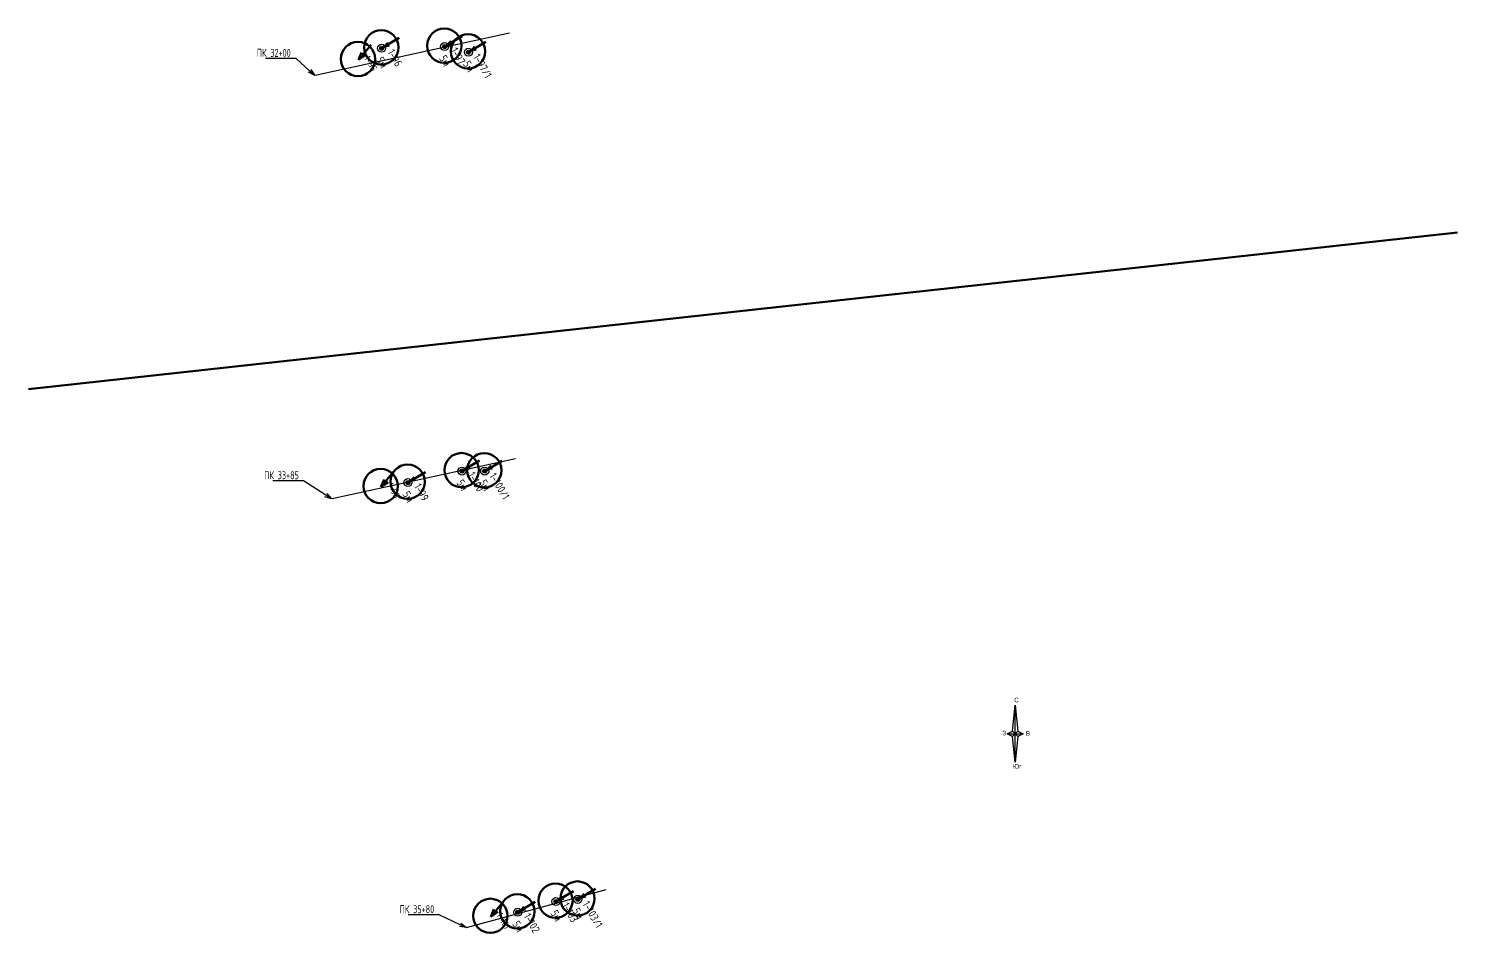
# Model space of a CAD drawing. Header units: metres. Extents: x 1267698 to 1279776, y 339473 to 349577.
# Drawn here: x 1267698 to 1268324, y 341562 to 341958 of the extents above; entities that cross this region are included whole.
import ezdxf
from ezdxf import colors
from ezdxf.entities.mleader import LeaderData, LeaderLine
from ezdxf.enums import TextEntityAlignment as Align
from ezdxf.math import Vec2, Vec3

# ---------------------------------------------------------------- set-up
doc = ezdxf.new("R2010")
doc.units = ezdxf.units.M
for name, color, linetype, lineweight in [('_ИГЕОЛ поперечники ОХ', 3, 'Continuous', 30), ('_ИГЕОЛ Пробуренные ТСЗ', 250, 'Continuous', 100), ('_ИГЕОЛ_намеченные скважины_П', 6, 'Continuous', 100)]:
    doc.layers.add(name, color=color, linetype=linetype, lineweight=lineweight)
doc.layers.add('_ИГЕОЛ Пробуренные ТСЗ+', color=250, linetype='Continuous', lineweight=100, plot=False)
doc.layers.add('рамки для схемы', color=1, linetype='Continuous', lineweight=80, plot=False)
for name, color, linetype in [('_Скважины', 5, 'Continuous'), ('_Точки опытных наблюдений', 4, 'Continuous'), ('Decoration', 7, 'Continuous')]:
    doc.layers.add(name, color=color, linetype=linetype)
doc.styles.add('RS', font='romans.shx', dxfattribs={"width": 0.64})
doc.styles.add('VNIPISIMPLEXCUR', font='simplex.shx', dxfattribs={"width": 0.8, "oblique": 15})

# ---------------------------------------------------------------- blocks, each defined once
blk = doc.blocks.new('ИИ25001')
at = {"linetype": 'Continuous', "lineweight": 25}
h = blk.add_hatch(color=0, dxfattribs=at)
edge = h.paths.add_edge_path()
edge.add_arc((0, 0), 0.5, 359.64, 719.64)
at = {"layer": '_Точки опытных наблюдений', "linetype": 'Continuous', "lineweight": 70}
h = blk.add_hatch(color=5, dxfattribs=at)
h.dxf.hatch_style = 1
h.paths.add_polyline_path([(-0.03, 2.04), (-0.71, 2.03), (0, 0)])
h.paths.add_polyline_path([(0.65, 2.05), (-0.03, 2.04), (0, 0)])
at = {"color": 0, "linetype": 'Continuous', "lineweight": 25}
for radius in [1, 0.5]:
    blk.add_circle((0, 0), radius, dxfattribs=at)
at = {"layer": '_Точки опытных наблюдений', "color": 5, "linetype": 'Continuous', "lineweight": 70}
blk.add_line((-0.07, 5.1), (0, 0), dxfattribs=at)
at = {"color": 253, "linetype": 'Continuous', "style": 'VNIPISIMPLEXCUR', "oblique": 15, "width": 0.8, "flags": 1}
for tag, p in [('DATE', (-2.5, -0.8)), ('NOTE1', (-2.5, -3.2)), ('NOTE2', (-2.5, -5.6))]:
    blk.add_attdef(tag, text='', height=1.6, dxfattribs=at).set_placement(p, align=Align.RIGHT)
at = {"layer": '_Скважины', "color": 0, "linetype": 'Continuous', "lineweight": 50, "transparency": 33554687, "style": 'RS', "width": 0.64}
blk.add_attdef('NUMBER_001', (1.02, 0.7), '', height=2, dxfattribs=at)
at = {"layer": '_Скважины', "color": 0, "linetype": 'Continuous', "lineweight": 100, "style": 'VNIPISIMPLEXCUR', "oblique": 15, "width": 0.8}
for tag, p in [('TFS', (19.08, -1)), ('EGWL', (38.32, 0.7)), ('STS', (2, -5.2)), ('FS', (14.22, -2.7)), ('AGWL', (36.59, -2.7))]:
    blk.add_attdef(tag, p, '', height=2, dxfattribs=at)
at = {"layer": '_Скважины', "color": 0, "linetype": 'Continuous', "lineweight": 50, "style": 'RS', "width": 0.64}
blk.add_attdef('HEIGHT_001', (1.02, -2.7), '', height=2, dxfattribs=at)
blk = doc.blocks.new('_Open30')
at = {"color": 0, "linetype": 'ByBlock', "lineweight": -2}
for p, q in [((-1, 0.267949), (0, 0)), ((0, 0), (-1, -0.267949)), ((0, 0), (-1, 0))]:
    blk.add_line(p, q, dxfattribs=at)
blk = doc.blocks.new('указатель севера')
for p, q in [((-3.44, 10.26), (-2.28, 21.61)), ((-3.44, 7.96), (-5.74, 9.11)), ((-1.13, 7.96), (-2.28, -3.39)), ((-1.13, 10.26), (1.17, 9.11))]:
    blk.add_line(p, q)
for points in [[(-2.28, 21.61), (-1.13, 10.26)], [(-2.28, -3.39), (-2.28, 21.61)], [(-5.74, 9.11), (-3.44, 10.26)], [(-5.74, 9.11), (1.17, 9.11)], [(-1.13, 10.26), (-3.44, 7.96)], [(-3.44, 10.26), (-1.13, 7.96)], [(-2.28, -3.39), (-3.44, 7.96)], [(1.17, 9.11), (-1.13, 7.96)]]:
    blk.add_lwpolyline(points)
at = {"width": 0.8}
for s, height, p in [('С', 2.06, (-2.71, 22.84)), ('З', 2.06, (-7.9, 8.38)), ('В', 2.06, (2.39, 8.23)), ('Юг', 2.058, (-3.36, -6.2))]:
    blk.add_text(s, height=height, dxfattribs=at).set_placement(p)
blk = doc.blocks.new('тсз_намечен')
at = {"layer": '_Точки опытных наблюдений', "linetype": 'Continuous', "lineweight": 70}
h = blk.add_hatch(color=0, dxfattribs=at)
h.dxf.hatch_style = 1
h.paths.add_polyline_path([(-1.56, 3.77), (-2.82, 3.25), (0, 0)])
h.paths.add_polyline_path([(-0.31, 4.29), (-1.56, 3.77), (0, 0)])
at = {"layer": '_Точки опытных наблюдений', "color": 0, "linetype": 'Continuous', "lineweight": 70}
for p, q in [((-3.91, 9.42), (0, 0)), ((0, 0), (-2.82, 3.25)), ((-0.31, 4.29), (0, 0))]:
    blk.add_line(p, q, dxfattribs=at)
at = {"color": 253, "linetype": 'Continuous', "style": 'VNIPISIMPLEXCUR', "oblique": 15, "width": 0.8, "flags": 1}
for tag, p in [('DATE', (-4.01, -3.39)), ('NOTE1', (-2.17, -7.83)), ('NOTE2', (-0.33, -12.26))]:
    blk.add_attdef(tag, text='', height=3.2, rotation=22.51528, dxfattribs=at).set_placement(p, align=Align.RIGHT)
at = {"layer": '_Скважины', "color": 0, "linetype": 'Continuous', "lineweight": 100, "style": 'VNIPISIMPLEXCUR', "oblique": 15, "width": 0.8}
for tag, p in [('EGWL', (70.26, 30.64)), ('AGWL', (69.68, 23.04)), ('TFS', (36.01, 12.76)), ('FS', (28.34, 5.9)), ('STS', (5.76, -3.46))]:
    blk.add_attdef(tag, p, '', height=4, rotation=22.51528, dxfattribs=at)
at = {"layer": '_Скважины', "color": 0, "linetype": 'Continuous', "lineweight": 100, "transparency": 33554687, "style": 'RS', "width": 0.8}
blk.add_attdef('NUMBER', (3.16, 2.83), '', height=4, rotation=22.51528, dxfattribs=at)
at = {"layer": '_Скважины', "color": 0, "linetype": 'Continuous', "lineweight": 100, "style": 'RS', "width": 0.8}
blk.add_attdef('HEIGHT', (5.76, -3.46), '', height=4, rotation=22.51528, dxfattribs=at)

msp = doc.modelspace()

# ---------------------------------------------------------------- linework, layer by layer
at = {"layer": '_ИГЕОЛ Пробуренные ТСЗ+'}
for centre in [(1267842.62, 341944.39), (1267852.79, 341949.49), (1267880.35, 341950.24), (1267890.78, 341947.78), (1267887.93, 341764.55), (1267897.88, 341764.51), (1267852.51, 341757.56), (1267864.33, 341759.47), (1267929.04, 341576.19), (1267938.66, 341577.14), (1267912.34, 341571.48)]:
    msp.add_circle(centre, 7.5, dxfattribs=at)
at = {"layer": 'рамки для схемы', "color": 3, "lineweight": 50}
msp.add_lwpolyline([(1267698.5, 341800), (1268323.62, 341868.5)], dxfattribs=at)

# ---------------------------------------------------------------- block references
at = {"layer": '_ИГЕОЛ Пробуренные ТСЗ', "color": 6}
ref = msp.add_blockref('тсз_намечен', (1267842.78, 341944.01), dxfattribs=dict(at, xscale=0.7500000000000001, yscale=0.86, rotation=300.0000000000001))
ref.add_attrib('NUMBER_001', '1-95', (1267845.17, 341944.73), dxfattribs={"layer": '_Скважины', "color": 0, "linetype": 'Continuous', "lineweight": 50, "transparency": 33554687, "height": 3.01, "rotation": 300, "style": 'RS', "width": 0.69767})
ref = msp.add_blockref('тсз_намечен', (1267852.67, 341757.18), dxfattribs=dict(at, xscale=0.7500000000000001, yscale=0.86, rotation=300.0000000000001))
ref.add_attrib('NUMBER_001', '1-98', (1267855.06, 341757.9), dxfattribs={"layer": '_Скважины', "color": 0, "linetype": 'Continuous', "lineweight": 50, "transparency": 33554687, "height": 3.01, "rotation": 300, "style": 'RS', "width": 0.69767})
ref = msp.add_blockref('тсз_намечен', (1267900.68, 341569.18), dxfattribs=dict(at, xscale=0.7500000000000001, yscale=0.86, rotation=300.0000000000001))
ref.add_attrib('NUMBER_001', '1-101', (1267903.07, 341569.9), dxfattribs={"layer": '_Скважины', "color": 0, "linetype": 'Continuous', "lineweight": 50, "transparency": 33554687, "height": 3.01, "rotation": 300, "style": 'RS', "width": 0.69767})
at = {"layer": '_ИГЕОЛ_намеченные скважины_П', "lineweight": 50}
ref = msp.add_blockref('ИИ25001', (1267852.94, 341949.11), dxfattribs=dict(at, xscale=1.75, yscale=1.75, zscale=2, rotation=299.9999999999999))
ref.add_attrib('NUMBER_001', '1-96', (1267855.35, 341947.38), dxfattribs={"layer": '_Скважины', "color": 0, "linetype": 'Continuous', "lineweight": 50, "transparency": 33554687, "height": 3.5, "rotation": 300, "style": 'RS', "width": 0.8})
ref.add_attrib('HEIGHT_001', '5м', (1267850.4, 341944.06), dxfattribs={"layer": '_Скважины', "color": 0, "linetype": 'Continuous', "lineweight": 50, "height": 3.5, "rotation": 300, "style": 'RS', "width": 0.8})
ref = msp.add_blockref('ИИ25001', (1267880.51, 341949.86), dxfattribs=dict(at, xscale=1.75, yscale=1.75, zscale=2, rotation=299.9999999999999))
ref.add_attrib('NUMBER_001', '1-97', (1267882.92, 341948.13), dxfattribs={"layer": '_Скважины', "color": 0, "linetype": 'Continuous', "lineweight": 50, "transparency": 33554687, "height": 3.5, "rotation": 300, "style": 'RS', "width": 0.8})
ref.add_attrib('HEIGHT_001', '5м', (1267877.97, 341944.81), dxfattribs={"layer": '_Скважины', "color": 0, "linetype": 'Continuous', "lineweight": 50, "height": 3.5, "rotation": 300, "style": 'RS', "width": 0.8})
ref = msp.add_blockref('ИИ25001', (1267890.94, 341947.39), dxfattribs=dict(at, xscale=1.75, yscale=1.75, zscale=2, rotation=299.9999999999999))
ref.add_attrib('NUMBER_001', '1-97/1', (1267892.77, 341945.34), dxfattribs={"layer": '_Скважины', "color": 0, "linetype": 'Continuous', "lineweight": 50, "transparency": 33554687, "height": 3.5, "rotation": 300, "style": 'RS', "width": 0.8})
ref.add_attrib('HEIGHT_001', '5м', (1267888.4, 341942.35), dxfattribs={"layer": '_Скважины', "color": 0, "linetype": 'Continuous', "lineweight": 50, "height": 3.5, "rotation": 300, "style": 'RS', "width": 0.8})
at = {"layer": '_Скважины', "lineweight": 50}
ref = msp.add_blockref('ИИ25001', (1267864.48, 341759.09), dxfattribs=dict(at, xscale=1.75, yscale=1.75, zscale=2, rotation=299.9999999999999))
ref.add_attrib('NUMBER_001', '1-99', (1267866.9, 341757.37), dxfattribs={"color": 0, "linetype": 'Continuous', "lineweight": 50, "transparency": 33554687, "height": 3.5, "rotation": 300, "style": 'RS', "width": 0.8})
ref.add_attrib('HEIGHT_001', '5м', (1267861.94, 341754.05), dxfattribs={"color": 0, "linetype": 'Continuous', "lineweight": 50, "height": 3.5, "rotation": 300, "style": 'RS', "width": 0.8})
ref = msp.add_blockref('ИИ25001', (1267888.09, 341764.16), dxfattribs=dict(at, xscale=1.75, yscale=1.75, zscale=2, rotation=299.9999999999999))
ref.add_attrib('NUMBER_001', '1-100', (1267890.5, 341762.44), dxfattribs={"color": 0, "linetype": 'Continuous', "lineweight": 50, "transparency": 33554687, "height": 3.5, "rotation": 300, "style": 'RS', "width": 0.8})
ref.add_attrib('HEIGHT_001', '5м', (1267885.55, 341759.12), dxfattribs={"color": 0, "linetype": 'Continuous', "lineweight": 50, "height": 3.5, "rotation": 300, "style": 'RS', "width": 0.8})
ref = msp.add_blockref('ИИ25001', (1267898.04, 341764.12), dxfattribs=dict(at, xscale=1.75, yscale=1.75, zscale=2, rotation=299.9999999999999))
ref.add_attrib('NUMBER_001', '1-100/1', (1267899.87, 341762.06), dxfattribs={"color": 0, "linetype": 'Continuous', "lineweight": 50, "transparency": 33554687, "height": 3.5, "rotation": 300, "style": 'RS', "width": 0.8})
ref.add_attrib('HEIGHT_001', '5м', (1267895.5, 341759.08), dxfattribs={"color": 0, "linetype": 'Continuous', "lineweight": 50, "height": 3.5, "rotation": 300, "style": 'RS', "width": 0.8})
ref = msp.add_blockref('ИИ25001', (1267912.5, 341571.09), dxfattribs=dict(at, xscale=1.75, yscale=1.75, zscale=2, rotation=299.9999999999999))
ref.add_attrib('NUMBER_001', '1-102', (1267914.91, 341569.37), dxfattribs={"color": 0, "linetype": 'Continuous', "lineweight": 50, "transparency": 33554687, "height": 3.5, "rotation": 300, "style": 'RS', "width": 0.8})
ref.add_attrib('HEIGHT_001', '5м', (1267909.96, 341566.05), dxfattribs={"color": 0, "linetype": 'Continuous', "lineweight": 50, "height": 3.5, "rotation": 300, "style": 'RS', "width": 0.8})
ref = msp.add_blockref('ИИ25001', (1267929.2, 341575.81), dxfattribs=dict(at, xscale=1.75, yscale=1.75, zscale=2, rotation=299.9999999999999))
ref.add_attrib('NUMBER_001', '1-103', (1267931.61, 341574.08), dxfattribs={"color": 0, "linetype": 'Continuous', "lineweight": 50, "transparency": 33554687, "height": 3.5, "rotation": 300, "style": 'RS', "width": 0.8})
ref.add_attrib('HEIGHT_001', '5м', (1267926.66, 341570.76), dxfattribs={"color": 0, "linetype": 'Continuous', "lineweight": 50, "height": 3.5, "rotation": 300, "style": 'RS', "width": 0.8})
ref = msp.add_blockref('ИИ25001', (1267938.81, 341576.76), dxfattribs=dict(at, xscale=1.75, yscale=1.75, zscale=2, rotation=299.9999999999999))
ref.add_attrib('NUMBER_001', '1-103/1', (1267940.65, 341574.7), dxfattribs={"color": 0, "linetype": 'Continuous', "lineweight": 50, "transparency": 33554687, "height": 3.5, "rotation": 300, "style": 'RS', "width": 0.8})
ref.add_attrib('HEIGHT_001', '5м', (1267936.27, 341571.71), dxfattribs={"color": 0, "linetype": 'Continuous', "lineweight": 50, "height": 3.5, "rotation": 300, "style": 'RS', "width": 0.8})
at = {"layer": 'Decoration'}
msp.add_blockref('указатель севера', (1268132.42, 341640.11), dxfattribs=at)

# ---------------------------------------------------------------- leaders
at = {"layer": '_ИГЕОЛ поперечники ОХ'}
ml = msp.add_multileader_mtext('Standard', dxfattribs=at)
ml.set_content('ПК 32+00', color=256, style='RS')
ml.set_leader_properties(color=256, linetype='Continuous', lineweight=-1)
ml.set_arrow_properties(name='OPEN30')
ml.build(insert=Vec2(0, 0))
ml.multileader.update_dxf_attribs({"has_dogleg": 0, "text_left_attachment_type": 6, "text_right_attachment_type": 6, "dogleg_length": 0, "arrow_head_size": 3})
ctx = ml.context
ctx.base_point, ctx.char_height, ctx.arrow_head_size, ctx.landing_gap_size, ctx.plane_origin, ctx.plane_x_axis, ctx.plane_y_axis = Vec3(1267794.03, 341944.66, 137.54), 3.5, 3, 0, Vec3(1267085.11, 342194.04, 137.54), Vec3(-0.97372, -0.227748), Vec3(0.227748, -0.97372)
ctx.left_attachment, ctx.right_attachment = 6, 6
notes = []
notes.append((ctx, [(0, (1, 1, 0), (1267815.63, 341944.66, 137.54), (-1, 0), 0, [(0, [(1267823.68, 341937.28, 137.54)], 0, [])])]))
ctx.mtext.insert = Vec3(1267798.35, 341948.86, 137.54)
ctx.mtext.has_bg_fill, ctx.mtext.bg_color, ctx.mtext.bg_scale_factor, ctx.mtext.bg_transparency, ctx.mtext.use_window_bg_color = 1, -1023410175, 1.1, 0, 1
ml = msp.add_multileader_mtext('Standard', dxfattribs=at)
ml.set_content('ПК 33+85', color=256, style='RS')
ml.set_leader_properties(color=256, linetype='Continuous', lineweight=-1)
ml.set_arrow_properties(name='OPEN30')
ml.build(insert=Vec2(0, 0))
ml.multileader.update_dxf_attribs({"has_dogleg": 0, "text_left_attachment_type": 6, "text_right_attachment_type": 6, "dogleg_length": 0, "arrow_head_size": 3})
ctx = ml.context
ctx.base_point, ctx.char_height, ctx.arrow_head_size, ctx.landing_gap_size, ctx.plane_origin, ctx.plane_x_axis, ctx.plane_y_axis = Vec3(1267797.25, 341759.87, 137.54), 3.5, 3, 0, Vec3(1267092.53, 342008.73, 137.54), Vec3(-0.97372, -0.227748), Vec3(0.227748, -0.97372)
ctx.left_attachment, ctx.right_attachment = 6, 6
notes.append((ctx, [(0, (1, 1, 0), (1267818.85, 341759.87, 137.54), (-1, 0), 0, [(0, [(1267831.1, 341751.97, 137.54)], 0, [])])]))
ctx.mtext.insert = Vec3(1267801.57, 341764.07, 137.54)
ctx.mtext.has_bg_fill, ctx.mtext.bg_color, ctx.mtext.bg_scale_factor, ctx.mtext.bg_transparency, ctx.mtext.use_window_bg_color = 1, -1023410175, 1.1, 0, 1
ml = msp.add_multileader_mtext('Standard', dxfattribs=at)
ml.set_content('ПК 35+80', color=256, style='RS')
ml.set_leader_properties(color=256, linetype='Continuous', lineweight=-1)
ml.set_arrow_properties(name='OPEN30')
ml.build(insert=Vec2(0, 0))
ml.multileader.update_dxf_attribs({"has_dogleg": 0, "text_left_attachment_type": 6, "text_right_attachment_type": 6, "dogleg_length": 0, "arrow_head_size": 3})
ctx = ml.context
ctx.base_point, ctx.char_height, ctx.arrow_head_size, ctx.landing_gap_size, ctx.plane_origin, ctx.plane_x_axis, ctx.plane_y_axis = Vec3(1267856.5, 341569.99, 137.54), 3.5, 3, 0, Vec3(1267104.51, 341772.43, 137.54), Vec3(-0.960398, -0.278631), Vec3(0.278631, -0.960398)
ctx.left_attachment, ctx.right_attachment = 6, 6
notes.append((ctx, [(0, (1, 1, 0), (1267878.1, 341569.99, 137.54), (-1, 0), 0, [(0, [(1267890.05, 341564.39, 137.54)], 0, [])])]))
ctx.mtext.insert = Vec3(1267860.82, 341574.19, 137.54)
ctx.mtext.has_bg_fill, ctx.mtext.bg_color, ctx.mtext.bg_scale_factor, ctx.mtext.bg_transparency, ctx.mtext.use_window_bg_color = 1, -1023410175, 1.1, 0, 1
for ctx, leaders in notes:
    for number, flags, end, landing, length, lines in leaders:
        leader = LeaderData()
        leader.index, (leader.has_last_leader_line, leader.has_dogleg_vector, leader.attachment_direction) = number, flags
        leader.last_leader_point, leader.dogleg_vector, leader.dogleg_length = Vec3(end), Vec3(landing), length
        for number, points, colour, breaks in lines:
            line = LeaderLine()
            line.index, line.vertices, line.color, line.breaks = number, Vec3.list(points), colors.encode_raw_color(colour), breaks
            leader.lines.append(line)
        ctx.leaders.append(leader)

# ---------------------------------------------------------------- next in the draw order: linework, layer by layer
at = {"layer": '_ИГЕОЛ поперечники ОХ', "elevation": -249.02}
for points in [[(1267823.86, 341937.41), (1267908.86, 341955.93)], [(1267831.28, 341752.1), (1267911.51, 341769.58)], [(1267890.05, 341564.39), (1267951.15, 341581.11)]]:
    msp.add_lwpolyline(points, dxfattribs=at)
at = {"layer": '_ИГЕОЛ Пробуренные ТСЗ+'}
msp.add_circle((1267900.53, 341569.56), 7.5, dxfattribs=at)

doc.saveas('drawing.dxf')
